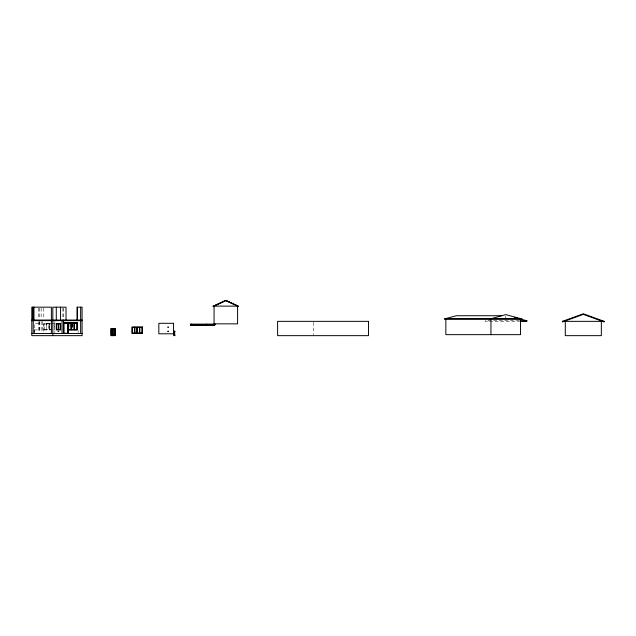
<?xml version="1.0" encoding="UTF-8"?>
<svg xmlns="http://www.w3.org/2000/svg" width="636" height="636" viewBox="0 0 636 636"><rect width="100%" height="100%" fill="white"/><g stroke="black" fill="none" stroke-linecap="round" stroke-linejoin="round"><path stroke-width="0.48" stroke-dasharray="3.18 2.39" d="M519.111 320.759L485.125 320.759L485.125 321.355L519.151 321.355M38.629 323.493L34.336 323.493L34.336 332.612M50.212 323.493L43.701 323.493L43.701 332.612M51.985 323.708L54.624 323.708L54.624 329.718L49.338 329.718L49.338 323.708M46.46 323.923L44.17 323.923L44.17 329.504L46.46 329.504M51.747 323.923L49.568 323.923L49.568 329.504L51.747 329.504M34.336 329.933L38.629 329.933M43.701 329.933L50.212 329.933M505.739 316.346L505.739 318.946M487.979 320.759L487.979 321.355M313.58 322.301L313.58 334.695M78.148 330.537L78.148 332.517M72.854 323.923L72.854 328.574M72.631 323.708L72.631 328.001M72.417 324.567L72.417 328.001M69.944 323.923L69.944 328.574M63.433 308.166L63.433 320.043M62.892 308.166L62.892 320.043M54.855 321.593L54.855 323.493M54.855 330.823L54.855 332.612M54.394 323.923L54.394 329.504M46.46 323.708L46.46 329.718M43.693 308.166L43.693 319.049M42.628 321.625L42.628 332.517M41.149 308.166L41.149 319.049M41.157 321.625L41.157 332.517M39.726 308.166L39.726 319.049M39.726 321.625L39.726 332.517M39.607 321.625L39.607 332.517M38.621 308.166L38.621 319.049M38.629 321.593L38.629 332.612M34.575 329.933L34.575 332.612M49.107 323.708L43.94 323.708L43.94 329.718L49.107 329.718L49.107 323.708M48.877 323.923L46.698 323.923L46.698 329.504L48.877 329.504L48.877 323.923M59.013 331.65L57.804 331.722L59.013 331.65"/><path stroke-width="0.95" d="M52.828 335.649L52.82 307.172L66.025 307.172L66.025 320.043M68.084 329.933L68.084 333.502L68.084 329.933L77.433 329.933L77.433 322.778L63.433 322.778M214.634 325.115L190.935 325.155L214.563 325.235L215.23 324.106L190.339 324.106L190.577 324.583L214.992 324.583M190.935 325.155L190.577 324.583M237.594 306.783L238.556 306.29L225.828 300.351L213.1 306.29L214.062 306.783M191.062 325.235L214.491 325.227M213.132 306.353L225.828 300.438L238.524 306.353M214.062 306.131L225.828 300.645L237.594 306.131L237.594 323.851L214.062 323.851L214.062 306.131L237.594 306.131M562.439 321.355L583.323 313.755L604.2 321.355L604.2 321.983L583.323 314.383L562.439 321.983L562.439 321.355L604.2 321.355M489.553 319.145L505.739 314.613L521.925 318.946L444.461 318.946L456.473 315.726L501.565 315.726M214.658 325.06L190.88 325.06M444.461 318.946L521.925 318.946M31.8 320.043L82.068 320.043M31.8 320.639L82.076 320.639M520.081 320.759L526.878 320.759L526.878 321.355L520.081 321.355M71.001 323.255L68.322 323.255L68.322 329.456L71.001 329.456M74.277 323.255L76.956 323.255L76.956 329.456L74.277 329.456M190.641 324.71L214.992 324.702M58.48 326.427L58.48 327.095M167.848 326.96L168.357 326.96M167.848 327.317L168.357 327.317M134.625 327.5L132.479 327.5L132.479 333.073L134.625 333.073M139.785 327.5L142.035 327.5L142.035 333.073L139.785 333.073M113.097 328.979L114.766 328.979L114.766 335.172L113.097 335.172M167.832 331.157L168.373 331.157M173.986 331.094L174.844 331.094M167.832 331.515L168.373 331.515M173.986 331.451L174.844 331.451M174.113 331.65L174.717 331.65M174.113 331.769L174.717 331.769M174.113 332.008L174.717 332.008M174.113 332.127L174.717 332.127M174.113 332.485L174.717 332.485M174.113 333.081L174.717 333.081M31.808 333.502L82.076 333.502M174.097 334.139L174.733 334.139M174.097 334.258L174.733 334.258M174.097 334.735L174.733 334.735M174.097 334.973L174.733 334.973M174.097 335.093L174.733 335.093M173.97 335.291L174.86 335.291M173.97 335.649L174.86 335.649M514.54 317.451L517.386 318.215M519.286 318.723L526.878 320.759M601.338 321.355L601.338 335.649L565.301 335.649L565.301 321.355M524.024 320.759L524.024 321.355M520.534 319.145L520.534 334.647L445.852 334.647L445.852 319.145M490.952 319.145L490.952 334.647M214.133 324.106L214.133 325.346M206.358 324.106L206.12 324.702M191.436 324.106L191.436 325.346M139.785 327.286L139.785 333.288M134.625 327.286L134.625 333.288M113.097 328.74L113.097 335.411M80.645 320.639L80.645 333.502M80.645 307.172L80.645 320.043M77.457 307.172L77.457 320.043M77.012 320.043L77.012 307.172L82.076 307.172L82.076 335.649L31.808 335.649L31.8 307.172L51.389 307.172L51.389 320.043M74.277 323.016L74.277 329.694M71.001 323.016L71.001 329.694M67.845 333.502L67.845 323.016L63.672 323.016L63.672 333.502M63.433 320.639L63.433 333.502M62.01 320.639L62.01 333.502M60.571 307.172L60.571 320.043M58.433 323.493L58.433 329.933M56.286 307.172L56.286 320.099M51.397 320.639L51.397 333.502M33.962 307.172L33.962 320.043M33.231 307.172L33.231 320.043M33.231 320.639L33.231 333.502M32.873 307.172L32.873 320.043M368.506 321.355L277.606 321.355L277.606 335.649L368.506 335.649L368.506 321.355M77.195 323.016L68.084 323.016L68.084 329.694L77.195 329.694L77.195 323.016M67.607 323.255L63.91 323.255L63.91 333.264L67.607 333.264L67.607 323.255M74.038 323.255L71.24 323.255L71.24 329.456L74.038 329.456L74.038 323.255M173.549 323.303L158.833 323.303L158.833 333.789L173.549 333.789L173.549 323.303M60.579 323.493L56.286 323.493L56.286 329.933L60.579 329.933L60.579 323.493M58.194 323.899L56.556 323.899L56.556 329.528L58.194 329.528L58.194 323.899M60.309 323.899L58.663 323.899L58.663 329.528L60.309 329.528L60.309 323.899M142.472 327.071L132.042 327.071L132.042 333.502L142.472 333.502L142.472 327.071M137.098 327.286L132.264 327.286L132.264 333.288L137.098 333.288L137.098 327.286M142.249 327.286L137.312 327.286L137.312 333.288L142.249 333.288L142.249 327.286M136.875 327.5L134.84 327.5L134.84 333.073L136.875 333.073L136.875 327.5M139.562 327.5L137.527 327.5L137.527 333.073L139.562 333.073L139.562 327.5M115.243 328.502L110.958 328.502L110.958 335.649L115.243 335.649L115.243 328.502M115.005 328.74L111.197 328.74L111.197 335.411L115.005 335.411L115.005 328.74M112.858 328.979L111.435 328.979L111.435 335.172L112.858 335.172L112.858 328.979"/></g></svg>
